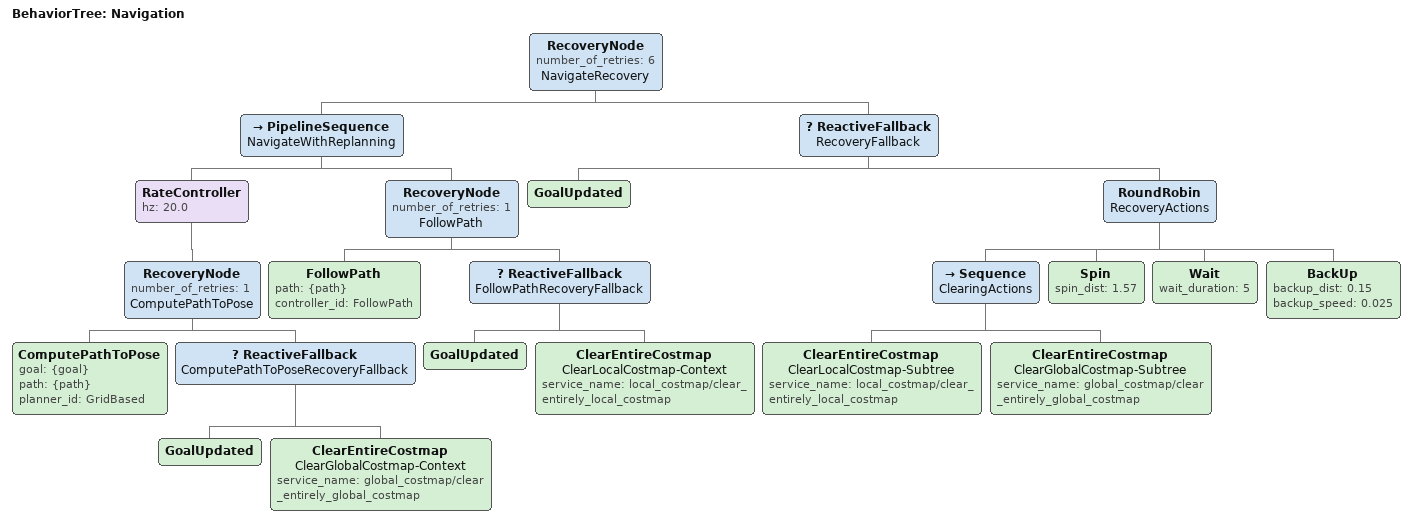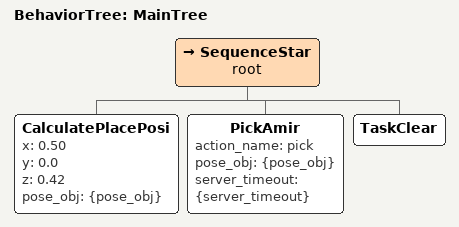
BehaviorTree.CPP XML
<root main_tree_to_execute="MainTree">

  <BehaviorTree ID="Navigation">
      <RecoveryNode number_of_retries="6" name="NavigateRecovery">
      <PipelineSequence name="NavigateWithReplanning">
        <RateController hz="20.0">
          <RecoveryNode number_of_retries="1" name="ComputePathToPose">
            <ComputePathToPose goal="{goal}" path="{path}" planner_id="GridBased"/>
            <ReactiveFallback name="ComputePathToPoseRecoveryFallback">
              <GoalUpdated/>
              <ClearEntireCostmap name="ClearGlobalCostmap-Context" service_name="global_costmap/clear_entirely_global_costmap"/>
            </ReactiveFallback>
          </RecoveryNode>
        </RateController>
        <RecoveryNode number_of_retries="1" name="FollowPath">
          <FollowPath path="{path}" controller_id="FollowPath"/>
          <ReactiveFallback name="FollowPathRecoveryFallback">
            <GoalUpdated/>
            <ClearEntireCostmap name="ClearLocalCostmap-Context" service_name="local_costmap/clear_entirely_local_costmap"/>
          </ReactiveFallback>
        </RecoveryNode>
      </PipelineSequence>
      <ReactiveFallback name="RecoveryFallback">
        <GoalUpdated/>
        <RoundRobin name="RecoveryActions">
          <Sequence name="ClearingActions">
            <ClearEntireCostmap name="ClearLocalCostmap-Subtree" service_name="local_costmap/clear_entirely_local_costmap"/>
            <ClearEntireCostmap name="ClearGlobalCostmap-Subtree" service_name="global_costmap/clear_entirely_global_costmap"/>
          </Sequence>
          <Spin spin_dist="1.57"/>
          <Wait wait_duration="5"/>
          <BackUp backup_dist="0.15" backup_speed="0.025"/>
        </RoundRobin>
      </ReactiveFallback>
    </RecoveryNode>
  </BehaviorTree>

 <BehaviorTree ID="MainTree">
    <SequenceStar name="root">

      <!-- ===== 把持座標の指定方法（どちらか一方を有効にする） ===== -->
      <!-- 【手動指定】x/y/z を直接書き換えて把持座標を指定する -->
      <CalculatePlacePosi x="0.50" y="0.0" z="0.42" pose_obj="{pose_obj}"/>
      <!-- 【カメラ自動取得】/amir1/object_position トピックから座標を受け取る -->
      <PickAmir action_name="pick" pose_obj="{pose_obj}" server_timeout="{server_timeout}"/>
      <TaskClear/>
    </SequenceStar>
  </BehaviorTree>

</root>
